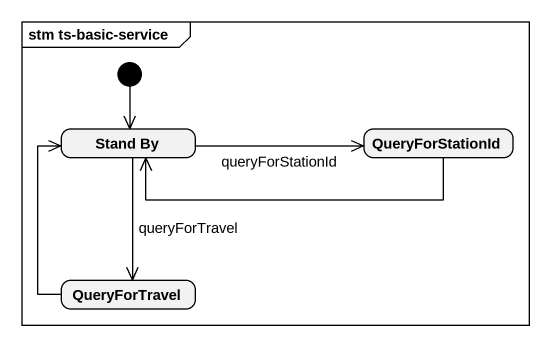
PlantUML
@startuml
mainframe stm ts-basic-service
hide empty description
state "Stand By" as Stand_By
state QueryForStationId
state QueryForTravel
[*] --> Stand_By
Stand_By -right-> QueryForStationId : queryForStationId
Stand_By --> QueryForTravel : queryForTravel
QueryForStationId -left-> Stand_By
QueryForTravel -up-> Stand_By
@enduml
